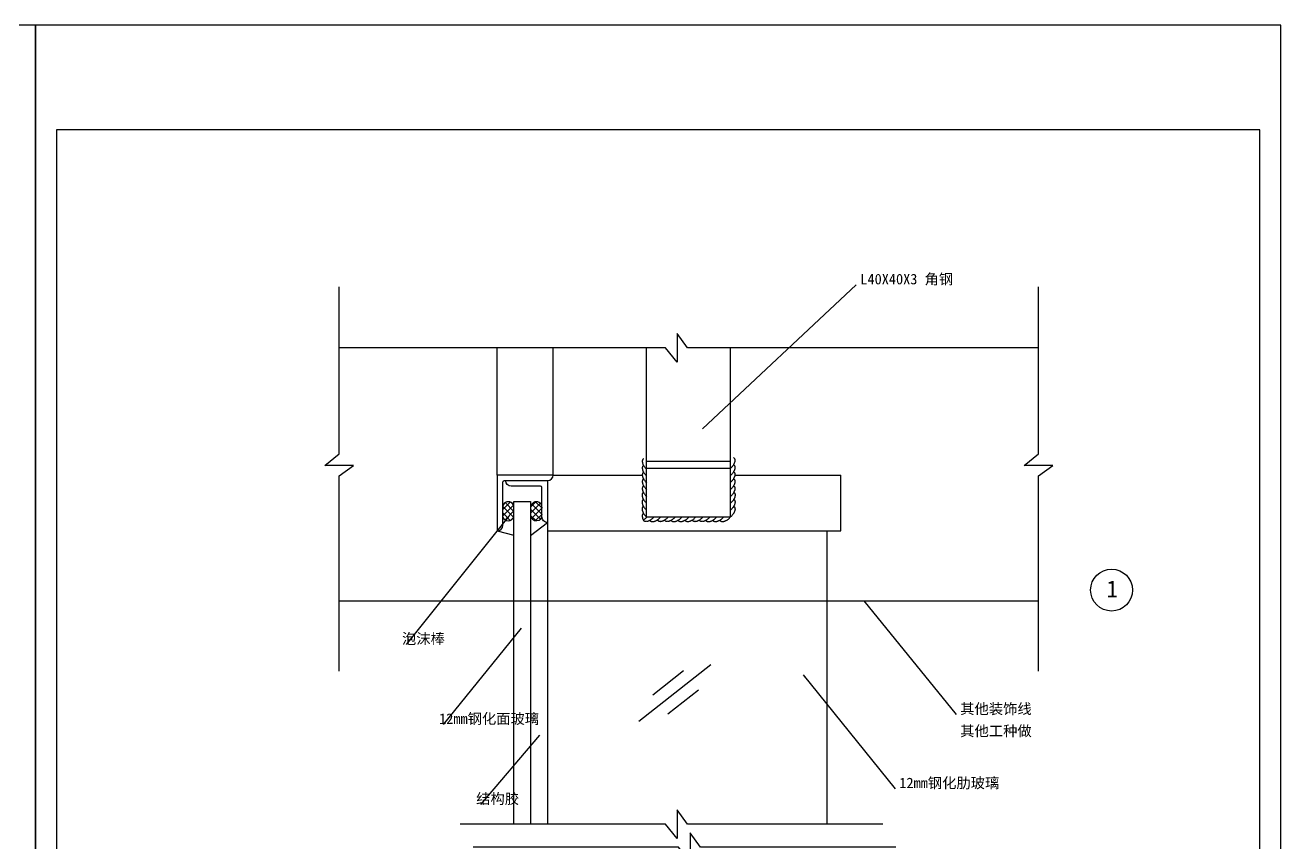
# Model space of a CAD drawing. Header units: metres. Extents: x 1403 to 3564, y 83 to 1684.
# Drawn here: x 2666 to 3564, y 1099 to 1684 of the extents above; entities that cross this region are included whole.
import ezdxf

# ---------------------------------------------------------------- set-up
doc = ezdxf.new("R2010")
doc.units = ezdxf.units.M
for name, color, linetype in [('2', 4, 'Continuous'), ('STAIR', 41, 'Continuous'), ('WINDOW', 61, 'Continuous'), ('填充', 2, 'Continuous'), ('标注', 3, 'Continuous')]:
    doc.layers.add(name, color=color, linetype=linetype)
doc.dimstyles.get("Standard").update_dxf_attribs({"dimtxt": 2.5, "dimasz": 2.5, "dimexe": 1.25, "dimexo": 0.625, "dimtad": 1, "dimcen": 2.5, "dimazin": 3, "dimtfac": 1, "dimtmove": 0, "dimatfit": 3})

msp = doc.modelspace()

# ---------------------------------------------------------------- hatches: boundary and pattern name
at = {"layer": 'STAIR'}
h = msp.add_hatch(dxfattribs=at)
h.set_pattern_fill('ANSI37')
h.paths.add_polyline_path([(3035.48, 1331.73, -0.72), (3027.26, 1332.21), (3027.26, 1338.52, -1), (3035.46, 1338.51, -0.01), (3035.46, 1338.43), (3035.48, 1338.43)])
h.paths.add_polyline_path([(3015.26, 1331.6, -0.66), (3007.26, 1331.73), (3007.26, 1338.8, -0.96), (3015.26, 1338.71)])
h = msp.add_hatch(dxfattribs=at)
h.set_pattern_fill('AR-SAND')
h.paths.add_polyline_path([(3003.37, 1321.66), (3015.26, 1318.6), (3015.26, 1331.6, -0.64), (3007.37, 1331.48), (3007.37, 1325.66, -0.41)])
h.paths.add_polyline_path([(3027.26, 1332.21), (3027.26, 1318.35), (3039.26, 1327.57), (3039.26, 1327.66, -0.39), (3035.37, 1331.49, -0.69)])
at = {"layer": '标注'}
h = msp.add_hatch(dxfattribs=at)
h.set_pattern_fill('DOTS', scale=60)
h.paths.add_polyline_path([(3039.26, 1327.57), (3027.26, 1318.35), (3027.26, 1271.66), (3039.26, 1271.66)])
h.paths.add_polyline_path([(3027.26, 1111.86), (3039.26, 1111.86), (3039.26, 1271.66), (3027.26, 1271.66)])

# ---------------------------------------------------------------- linework, layer by layer
msp.add_lwpolyline([(2673.05, 1683.55), (2673.05, 423.55), (3564.05, 423.55), (3564.05, 1683.55)], close=True)
for points in [[(3549.05, 1608.55), (2688.05, 1608.55), (2688.05, 438.55), (3549.05, 438.55), (3549.05, 1608.55)], [(2890.22, 1221.37), (2890.22, 1361.16), (2900.52, 1368.5), (2879.92, 1368.5), (2890.22, 1376.94), (2890.22, 1496.28)], [(3390.58, 1221.37), (3390.58, 1361.16), (3400.88, 1368.5), (3380.27, 1368.5), (3390.58, 1376.94), (3390.58, 1496.28)], [(3390.58, 1452.66), (3139.5, 1452.66), (3132.15, 1462.96), (3132.15, 1442.36), (3123.71, 1452.66), (2890.22, 1452.66)], [(3279.28, 1111.86), (3139.5, 1111.86), (3132.15, 1122.16), (3132.15, 1101.56), (3123.71, 1111.86), (2976.93, 1111.86)], [(3288.5, 1095.45), (3148.71, 1095.45), (3141.37, 1105.75), (3141.37, 1085.15), (3132.93, 1095.45), (2986.14, 1095.45)]]:
    msp.add_lwpolyline(points)
at = {"layer": '2'}
msp.add_line((2890.22, 1271.66), (3390.58, 1271.66), dxfattribs=at)
at = {"layer": 'STAIR'}
for p, q in [((3003.37, 1361.66), (3003.37, 1452.66)), ((3043.37, 1361.66), (3043.37, 1452.66)), ((3110.26, 1371.66), (3110.26, 1452.66)), ((3170.26, 1371.66), (3170.26, 1452.66)), ((3110.26, 1371.66), (3170.26, 1371.66)), ((3110.26, 1331.66), (3110.26, 1371.66)), ((3110.26, 1366.66), (3170.26, 1366.66)), ((3170.26, 1331.66), (3170.26, 1371.66)), ((3110.26, 1331.66), (3170.26, 1331.66)), ((3003.37, 1321.66), (3015.26, 1318.6)), ((3027.26, 1318.35), (3039.37, 1327.66))]:
    msp.add_line(p, q, dxfattribs=at)
for points in [[(3108.07, 1373.38), (3107.99, 1373.33), (3107.85, 1373.23), (3107.72, 1373.12), (3107.61, 1373.01), (3107.51, 1372.88), (3107.42, 1372.74), (3107.35, 1372.58), (3107.28, 1372.41), (3107.23, 1372.22), (3107.19, 1372.01), (3107.16, 1371.79), (3107.15, 1371.56), (3107.15, 1371.32), (3107.16, 1371.07), (3107.19, 1370.81), (3107.23, 1370.56), (3107.28, 1370.3), (3107.35, 1370.05), (3107.43, 1369.79), (3107.53, 1369.53), (3107.64, 1369.27), (3107.77, 1369.01), (3107.9, 1368.74), (3108.05, 1368.46), (3108.22, 1368.17), (3108.4, 1367.88), (3108.61, 1367.57), (3108.86, 1367.24), (3109.15, 1366.9), (3109.5, 1366.53), (3109.9, 1366.14), (3110.26, 1365.82)], [(3108.07, 1368.56), (3107.99, 1368.51), (3107.85, 1368.41), (3107.72, 1368.3), (3107.61, 1368.19), (3107.51, 1368.06), (3107.42, 1367.92), (3107.35, 1367.76), (3107.28, 1367.59), (3107.23, 1367.4), (3107.19, 1367.2), (3107.16, 1366.97), (3107.15, 1366.74), (3107.15, 1366.5), (3107.16, 1366.25), (3107.19, 1365.99), (3107.23, 1365.74), (3107.28, 1365.48), (3107.35, 1365.23), (3107.43, 1364.97), (3107.53, 1364.71), (3107.64, 1364.45), (3107.77, 1364.19), (3107.9, 1363.92), (3108.05, 1363.64), (3108.22, 1363.35), (3108.4, 1363.06), (3108.61, 1362.75), (3108.86, 1362.42), (3109.15, 1362.08), (3109.5, 1361.71), (3109.9, 1361.32), (3110.26, 1361)], [(3172.45, 1374.11), (3172.53, 1374.06), (3172.67, 1373.96), (3172.8, 1373.85), (3172.91, 1373.74), (3173.01, 1373.61), (3173.1, 1373.47), (3173.17, 1373.31), (3173.24, 1373.14), (3173.29, 1372.95), (3173.33, 1372.74), (3173.36, 1372.52), (3173.37, 1372.29), (3173.37, 1372.05), (3173.36, 1371.8), (3173.33, 1371.54), (3173.29, 1371.29), (3173.24, 1371.03), (3173.17, 1370.78), (3173.08, 1370.52), (3172.99, 1370.26), (3172.88, 1370), (3172.75, 1369.74), (3172.62, 1369.47), (3172.47, 1369.19), (3172.3, 1368.9), (3172.12, 1368.61), (3171.91, 1368.3), (3171.66, 1367.97), (3171.37, 1367.63), (3171.02, 1367.26), (3170.62, 1366.87), (3170.26, 1366.55)], [(3172.46, 1369.01), (3172.54, 1368.95), (3172.68, 1368.85), (3172.81, 1368.75), (3172.92, 1368.63), (3173.02, 1368.5), (3173.11, 1368.36), (3173.18, 1368.21), (3173.25, 1368.04), (3173.3, 1367.85), (3173.34, 1367.64), (3173.37, 1367.42), (3173.38, 1367.18), (3173.38, 1366.94), (3173.37, 1366.69), (3173.34, 1366.44), (3173.3, 1366.18), (3173.25, 1365.93), (3173.18, 1365.67), (3173.1, 1365.42), (3173, 1365.16), (3172.89, 1364.9), (3172.76, 1364.63), (3172.63, 1364.36), (3172.48, 1364.08), (3172.31, 1363.8), (3172.13, 1363.5), (3171.92, 1363.19), (3171.67, 1362.87), (3171.38, 1362.52), (3171.03, 1362.15), (3170.63, 1361.76), (3170.26, 1361.43)], [(3108.05, 1358.93), (3107.98, 1358.88), (3107.84, 1358.78), (3107.71, 1358.67), (3107.6, 1358.56), (3107.5, 1358.43), (3107.41, 1358.29), (3107.33, 1358.14), (3107.27, 1357.96), (3107.22, 1357.77), (3107.18, 1357.57), (3107.15, 1357.35), (3107.14, 1357.11), (3107.14, 1356.87), (3107.15, 1356.62), (3107.17, 1356.37), (3107.21, 1356.11), (3107.27, 1355.86), (3107.34, 1355.6), (3107.42, 1355.35), (3107.52, 1355.09), (3107.63, 1354.83), (3107.76, 1354.56), (3107.89, 1354.29), (3108.04, 1354.01), (3108.21, 1353.73), (3108.39, 1353.43), (3108.6, 1353.12), (3108.85, 1352.8), (3109.14, 1352.45), (3109.49, 1352.08), (3109.89, 1351.69), (3110.26, 1351.36)], [(3108.07, 1363.74), (3107.99, 1363.69), (3107.85, 1363.59), (3107.72, 1363.48), (3107.61, 1363.37), (3107.51, 1363.24), (3107.42, 1363.1), (3107.35, 1362.95), (3107.28, 1362.77), (3107.23, 1362.58), (3107.19, 1362.38), (3107.16, 1362.15), (3107.15, 1361.92), (3107.15, 1361.68), (3107.16, 1361.43), (3107.19, 1361.18), (3107.23, 1360.92), (3107.28, 1360.67), (3107.35, 1360.41), (3107.43, 1360.15), (3107.53, 1359.9), (3107.64, 1359.63), (3107.77, 1359.37), (3107.9, 1359.1), (3108.05, 1358.82), (3108.22, 1358.53), (3108.4, 1358.24), (3108.61, 1357.93), (3108.86, 1357.61), (3109.15, 1357.26), (3109.5, 1356.89), (3109.9, 1356.5), (3110.26, 1356.18)], [(3172.45, 1364.04), (3172.53, 1363.99), (3172.67, 1363.89), (3172.8, 1363.78), (3172.91, 1363.66), (3173.01, 1363.54), (3173.1, 1363.4), (3173.17, 1363.24), (3173.24, 1363.07), (3173.29, 1362.88), (3173.33, 1362.67), (3173.36, 1362.45), (3173.37, 1362.22), (3173.37, 1361.98), (3173.36, 1361.73), (3173.33, 1361.47), (3173.29, 1361.22), (3173.24, 1360.96), (3173.17, 1360.71), (3173.08, 1360.45), (3172.99, 1360.19), (3172.88, 1359.93), (3172.75, 1359.67), (3172.62, 1359.39), (3172.47, 1359.12), (3172.3, 1358.83), (3172.12, 1358.54), (3171.91, 1358.23), (3171.66, 1357.9), (3171.37, 1357.56), (3171.02, 1357.19), (3170.62, 1356.79), (3170.26, 1356.48)], [(3172.46, 1358.93), (3172.54, 1358.88), (3172.68, 1358.78), (3172.81, 1358.67), (3172.92, 1358.56), (3173.02, 1358.43), (3173.11, 1358.29), (3173.18, 1358.14), (3173.25, 1357.96), (3173.3, 1357.77), (3173.34, 1357.57), (3173.37, 1357.35), (3173.38, 1357.11), (3173.38, 1356.87), (3173.37, 1356.62), (3173.34, 1356.37), (3173.3, 1356.11), (3173.25, 1355.86), (3173.18, 1355.6), (3173.1, 1355.35), (3173, 1355.09), (3172.89, 1354.83), (3172.76, 1354.56), (3172.63, 1354.29), (3172.48, 1354.01), (3172.31, 1353.73), (3172.13, 1353.43), (3171.92, 1353.12), (3171.67, 1352.8), (3171.38, 1352.45), (3171.03, 1352.08), (3170.63, 1351.69), (3170.26, 1351.36)], [(3107.9, 1349.3), (3107.82, 1349.25), (3107.68, 1349.14), (3107.56, 1349.04), (3107.45, 1348.92), (3107.35, 1348.79), (3107.26, 1348.65), (3107.18, 1348.5), (3107.12, 1348.33), (3107.07, 1348.14), (3107.03, 1347.93), (3107, 1347.71), (3106.99, 1347.47), (3106.98, 1347.23), (3107, 1346.98), (3107.02, 1346.73), (3107.06, 1346.47), (3107.12, 1346.22), (3107.19, 1345.96), (3107.27, 1345.71), (3107.37, 1345.45), (3107.48, 1345.19), (3107.6, 1344.92), (3107.74, 1344.65), (3107.89, 1344.37), (3108.05, 1344.09), (3108.24, 1343.79), (3108.45, 1343.48), (3108.7, 1343.16), (3108.99, 1342.81), (3109.33, 1342.44), (3109.74, 1342.05), (3110.26, 1341.59)], [(3108.07, 1353.97), (3107.99, 1353.92), (3107.85, 1353.82), (3107.72, 1353.71), (3107.61, 1353.59), (3107.51, 1353.47), (3107.42, 1353.33), (3107.35, 1353.17), (3107.28, 1353), (3107.23, 1352.81), (3107.19, 1352.6), (3107.16, 1352.38), (3107.15, 1352.15), (3107.15, 1351.9), (3107.16, 1351.66), (3107.19, 1351.4), (3107.23, 1351.15), (3107.28, 1350.89), (3107.35, 1350.64), (3107.43, 1350.38), (3107.53, 1350.12), (3107.64, 1349.86), (3107.77, 1349.59), (3107.9, 1349.32), (3108.05, 1349.05), (3108.22, 1348.76), (3108.4, 1348.47), (3108.61, 1348.16), (3108.86, 1347.83), (3109.15, 1347.49), (3109.5, 1347.12), (3109.9, 1346.72), (3110.26, 1346.41)], [(3172.45, 1353.97), (3172.53, 1353.92), (3172.67, 1353.82), (3172.8, 1353.71), (3172.91, 1353.59), (3173.01, 1353.47), (3173.1, 1353.33), (3173.17, 1353.17), (3173.24, 1353), (3173.29, 1352.81), (3173.33, 1352.6), (3173.36, 1352.38), (3173.37, 1352.15), (3173.37, 1351.9), (3173.36, 1351.66), (3173.33, 1351.4), (3173.29, 1351.15), (3173.24, 1350.89), (3173.17, 1350.64), (3173.08, 1350.38), (3172.99, 1350.12), (3172.88, 1349.86), (3172.75, 1349.59), (3172.62, 1349.32), (3172.47, 1349.05), (3172.3, 1348.76), (3172.12, 1348.47), (3171.91, 1348.16), (3171.66, 1347.83), (3171.37, 1347.49), (3171.02, 1347.12), (3170.62, 1346.72), (3170.26, 1346.41)], [(3172.62, 1349.3), (3172.7, 1349.25), (3172.83, 1349.14), (3172.96, 1349.04), (3173.07, 1348.92), (3173.17, 1348.79), (3173.26, 1348.65), (3173.34, 1348.5), (3173.4, 1348.33), (3173.45, 1348.14), (3173.49, 1347.93), (3173.52, 1347.71), (3173.53, 1347.47), (3173.53, 1347.23), (3173.52, 1346.98), (3173.5, 1346.73), (3173.46, 1346.47), (3173.4, 1346.22), (3173.33, 1345.96), (3173.25, 1345.71), (3173.15, 1345.45), (3173.04, 1345.19), (3172.91, 1344.92), (3172.78, 1344.65), (3172.63, 1344.37), (3172.46, 1344.09), (3172.28, 1343.79), (3172.07, 1343.48), (3171.82, 1343.16), (3171.53, 1342.81), (3171.18, 1342.44), (3170.78, 1342.05), (3170.26, 1341.59)], [(3107.94, 1344.29), (3107.86, 1344.24), (3107.72, 1344.14), (3107.59, 1344.03), (3107.48, 1343.91), (3107.38, 1343.79), (3107.29, 1343.65), (3107.22, 1343.49), (3107.15, 1343.32), (3107.1, 1343.13), (3107.06, 1342.92), (3107.04, 1342.7), (3107.02, 1342.47), (3107.02, 1342.23), (3107.03, 1341.98), (3107.06, 1341.72), (3107.1, 1341.47), (3107.15, 1341.21), (3107.22, 1340.96), (3107.31, 1340.7), (3107.4, 1340.44), (3107.51, 1340.18), (3107.64, 1339.92), (3107.78, 1339.64), (3107.93, 1339.37), (3108.09, 1339.08), (3108.27, 1338.79), (3108.48, 1338.48), (3108.73, 1338.15), (3109.02, 1337.81), (3109.37, 1337.44), (3109.77, 1337.04), (3110.26, 1336.61)], [(3107.95, 1339.33), (3107.87, 1339.28), (3107.73, 1339.17), (3107.6, 1339.07), (3107.49, 1338.95), (3107.39, 1338.82), (3107.3, 1338.68), (3107.23, 1338.53), (3107.17, 1338.36), (3107.11, 1338.17), (3107.07, 1337.96), (3107.05, 1337.74), (3107.03, 1337.5), (3107.03, 1337.26), (3107.04, 1337.01), (3107.07, 1336.76), (3107.11, 1336.5), (3107.16, 1336.25), (3107.23, 1335.99), (3107.32, 1335.74), (3107.41, 1335.48), (3107.53, 1335.22), (3107.65, 1334.95), (3107.79, 1334.68), (3107.94, 1334.4), (3108.1, 1334.12), (3108.28, 1333.82), (3108.49, 1333.51), (3108.74, 1333.19), (3109.04, 1332.84), (3109.38, 1332.47), (3109.79, 1332.08), (3110.26, 1331.66)], [(3172.58, 1344.29), (3172.66, 1344.24), (3172.8, 1344.14), (3172.93, 1344.03), (3173.04, 1343.91), (3173.14, 1343.79), (3173.23, 1343.65), (3173.3, 1343.49), (3173.36, 1343.32), (3173.42, 1343.13), (3173.46, 1342.92), (3173.48, 1342.7), (3173.5, 1342.47), (3173.5, 1342.23), (3173.49, 1341.98), (3173.46, 1341.72), (3173.42, 1341.47), (3173.37, 1341.21), (3173.3, 1340.96), (3173.21, 1340.7), (3173.12, 1340.44), (3173, 1340.18), (3172.88, 1339.92), (3172.74, 1339.64), (3172.59, 1339.37), (3172.43, 1339.08), (3172.25, 1338.79), (3172.04, 1338.48), (3171.79, 1338.15), (3171.5, 1337.81), (3171.15, 1337.44), (3170.74, 1337.04), (3170.26, 1336.61)], [(3172.57, 1339.33), (3172.65, 1339.28), (3172.79, 1339.17), (3172.92, 1339.07), (3173.03, 1338.95), (3173.13, 1338.82), (3173.22, 1338.68), (3173.29, 1338.53), (3173.35, 1338.36), (3173.41, 1338.17), (3173.45, 1337.96), (3173.47, 1337.74), (3173.49, 1337.5), (3173.49, 1337.26), (3173.48, 1337.01), (3173.45, 1336.76), (3173.41, 1336.5), (3173.36, 1336.25), (3173.29, 1335.99), (3173.2, 1335.74), (3173.1, 1335.48), (3172.99, 1335.22), (3172.87, 1334.95), (3172.73, 1334.68), (3172.58, 1334.4), (3172.42, 1334.12), (3172.24, 1333.82), (3172.02, 1333.51), (3171.78, 1333.19), (3171.48, 1332.84), (3171.14, 1332.47), (3170.73, 1332.08), (3170.26, 1331.66)], [(3108.01, 1334.28), (3107.93, 1334.23), (3107.79, 1334.13), (3107.66, 1334.02), (3107.55, 1333.9), (3107.45, 1333.78), (3107.36, 1333.64), (3107.29, 1333.48), (3107.22, 1333.31), (3107.17, 1333.12), (3107.13, 1332.91), (3107.1, 1332.69), (3107.09, 1332.46), (3107.09, 1332.22), (3107.1, 1331.97), (3107.13, 1331.71), (3107.17, 1331.46), (3107.22, 1331.2), (3107.29, 1330.95), (3107.38, 1330.69), (3107.47, 1330.43), (3107.58, 1330.17), (3107.71, 1329.9), (3107.84, 1329.63), (3107.92, 1329.49)], [(3107.88, 1329.46), (3108.13, 1329.6), (3108.42, 1329.79), (3108.73, 1330), (3109.06, 1330.25), (3109.4, 1330.54), (3109.77, 1330.88), (3110.16, 1331.29), (3110.49, 1331.66)], [(3107.88, 1329.46), (3107.93, 1329.38), (3108.03, 1329.24), (3108.14, 1329.12), (3108.26, 1329.01), (3108.38, 1328.91), (3108.52, 1328.82), (3108.68, 1328.74), (3108.85, 1328.68), (3109.04, 1328.63), (3109.25, 1328.59), (3109.47, 1328.56), (3109.7, 1328.55), (3109.95, 1328.54), (3110.2, 1328.56), (3110.45, 1328.58), (3110.7, 1328.62), (3110.96, 1328.68), (3111.21, 1328.75), (3111.47, 1328.83), (3111.73, 1328.93), (3111.99, 1329.04), (3112.26, 1329.16), (3112.53, 1329.3), (3112.81, 1329.45), (3113.09, 1329.61), (3113.39, 1329.8), (3113.69, 1330.01), (3114.02, 1330.26), (3114.37, 1330.55), (3114.73, 1330.89), (3115.13, 1331.3), (3115.45, 1331.66)], [(3112.56, 1329.3), (3112.61, 1329.22), (3112.71, 1329.08), (3112.82, 1328.96), (3112.93, 1328.84), (3113.06, 1328.74), (3113.2, 1328.66), (3113.35, 1328.58), (3113.53, 1328.52), (3113.72, 1328.47), (3113.92, 1328.43), (3114.14, 1328.4), (3114.38, 1328.38), (3114.62, 1328.38), (3114.87, 1328.39), (3115.12, 1328.42), (3115.38, 1328.46), (3115.63, 1328.52), (3115.89, 1328.59), (3116.15, 1328.67), (3116.4, 1328.77), (3116.67, 1328.88), (3116.93, 1329), (3117.2, 1329.14), (3117.48, 1329.29), (3117.76, 1329.45), (3118.06, 1329.64), (3118.37, 1329.85), (3118.69, 1330.09), (3119.04, 1330.39), (3119.41, 1330.73), (3119.8, 1331.14), (3120.27, 1331.66)], [(3118.12, 1329.45), (3118.17, 1329.37), (3118.27, 1329.23), (3118.38, 1329.11), (3118.49, 1328.99), (3118.62, 1328.89), (3118.76, 1328.81), (3118.92, 1328.73), (3119.09, 1328.67), (3119.28, 1328.62), (3119.49, 1328.58), (3119.71, 1328.55), (3119.94, 1328.54), (3120.18, 1328.53), (3120.43, 1328.55), (3120.69, 1328.57), (3120.94, 1328.61), (3121.2, 1328.67), (3121.45, 1328.74), (3121.71, 1328.82), (3121.97, 1328.92), (3122.23, 1329.03), (3122.49, 1329.15), (3122.76, 1329.29), (3123.04, 1329.44), (3123.33, 1329.6), (3123.62, 1329.79), (3123.93, 1330), (3124.26, 1330.25), (3124.6, 1330.54), (3124.97, 1330.88), (3125.36, 1331.29), (3125.69, 1331.66)], [(3123.08, 1329.46), (3123.13, 1329.38), (3123.24, 1329.24), (3123.34, 1329.12), (3123.46, 1329.01), (3123.59, 1328.91), (3123.73, 1328.82), (3123.88, 1328.74), (3124.05, 1328.68), (3124.24, 1328.63), (3124.45, 1328.59), (3124.67, 1328.56), (3124.91, 1328.55), (3125.15, 1328.54), (3125.4, 1328.56), (3125.65, 1328.58), (3125.91, 1328.62), (3126.16, 1328.68), (3126.42, 1328.75), (3126.67, 1328.83), (3126.93, 1328.93), (3127.19, 1329.04), (3127.46, 1329.16), (3127.73, 1329.3), (3128.01, 1329.45), (3128.29, 1329.61), (3128.59, 1329.8), (3128.9, 1330.01), (3129.22, 1330.26), (3129.57, 1330.55), (3129.94, 1330.89), (3130.33, 1331.3), (3130.65, 1331.66)], [(3127.76, 1329.3), (3127.81, 1329.22), (3127.91, 1329.08), (3128.02, 1328.96), (3128.13, 1328.84), (3128.26, 1328.74), (3128.4, 1328.66), (3128.56, 1328.58), (3128.73, 1328.52), (3128.92, 1328.47), (3129.12, 1328.43), (3129.35, 1328.4), (3129.58, 1328.38), (3129.82, 1328.38), (3130.07, 1328.39), (3130.33, 1328.42), (3130.58, 1328.46), (3130.84, 1328.52), (3131.09, 1328.59), (3131.35, 1328.67), (3131.6, 1328.77), (3131.87, 1328.88), (3132.13, 1329), (3132.4, 1329.14), (3132.68, 1329.29), (3132.97, 1329.45), (3133.26, 1329.64), (3133.57, 1329.85), (3133.9, 1330.09), (3134.24, 1330.39), (3134.61, 1330.73), (3135, 1331.14), (3135.47, 1331.66)], [(3132.76, 1329.34), (3132.81, 1329.26), (3132.91, 1329.12), (3133.02, 1328.99), (3133.14, 1328.88), (3133.27, 1328.78), (3133.41, 1328.69), (3133.56, 1328.62), (3133.73, 1328.55), (3133.92, 1328.5), (3134.13, 1328.46), (3134.35, 1328.43), (3134.58, 1328.42), (3134.83, 1328.42), (3135.08, 1328.43), (3135.33, 1328.45), (3135.59, 1328.5), (3135.84, 1328.55), (3136.1, 1328.62), (3136.35, 1328.7), (3136.61, 1328.8), (3136.87, 1328.91), (3137.14, 1329.04), (3137.41, 1329.17), (3137.69, 1329.32), (3137.97, 1329.49), (3138.27, 1329.67), (3138.58, 1329.88), (3138.9, 1330.13), (3139.25, 1330.42), (3139.61, 1330.77), (3140.01, 1331.17), (3140.44, 1331.66)], [(3137.73, 1329.35), (3137.78, 1329.27), (3137.88, 1329.13), (3137.99, 1329), (3138.1, 1328.89), (3138.23, 1328.79), (3138.37, 1328.7), (3138.52, 1328.63), (3138.7, 1328.56), (3138.89, 1328.51), (3139.09, 1328.47), (3139.32, 1328.44), (3139.55, 1328.43), (3139.79, 1328.43), (3140.04, 1328.44), (3140.29, 1328.47), (3140.55, 1328.51), (3140.8, 1328.56), (3141.06, 1328.63), (3141.32, 1328.71), (3141.57, 1328.81), (3141.84, 1328.92), (3142.1, 1329.05), (3142.37, 1329.18), (3142.65, 1329.33), (3142.94, 1329.5), (3143.23, 1329.68), (3143.54, 1329.89), (3143.87, 1330.14), (3144.21, 1330.43), (3144.58, 1330.78), (3144.97, 1331.18), (3145.4, 1331.66)], [(3142.98, 1329.45), (3143.03, 1329.37), (3143.13, 1329.23), (3143.24, 1329.11), (3143.36, 1328.99), (3143.49, 1328.89), (3143.63, 1328.81), (3143.78, 1328.73), (3143.95, 1328.67), (3144.14, 1328.62), (3144.35, 1328.58), (3144.57, 1328.55), (3144.8, 1328.54), (3145.05, 1328.53), (3145.3, 1328.55), (3145.55, 1328.57), (3145.81, 1328.61), (3146.06, 1328.67), (3146.32, 1328.74), (3146.57, 1328.82), (3146.83, 1328.92), (3147.09, 1329.03), (3147.36, 1329.15), (3147.63, 1329.29), (3147.91, 1329.44), (3148.19, 1329.6), (3148.49, 1329.79), (3148.8, 1330), (3149.12, 1330.25), (3149.47, 1330.54), (3149.83, 1330.88), (3150.23, 1331.29), (3150.56, 1331.66)], [(3147.95, 1329.46), (3148, 1329.38), (3148.1, 1329.24), (3148.21, 1329.12), (3148.32, 1329.01), (3148.45, 1328.91), (3148.59, 1328.82), (3148.74, 1328.74), (3148.92, 1328.68), (3149.11, 1328.63), (3149.31, 1328.59), (3149.54, 1328.56), (3149.77, 1328.55), (3150.01, 1328.54), (3150.26, 1328.56), (3150.51, 1328.58), (3150.77, 1328.62), (3151.02, 1328.68), (3151.28, 1328.75), (3151.54, 1328.83), (3151.79, 1328.93), (3152.06, 1329.04), (3152.32, 1329.16), (3152.59, 1329.3), (3152.87, 1329.45), (3153.16, 1329.61), (3153.45, 1329.8), (3153.76, 1330.01), (3154.09, 1330.26), (3154.43, 1330.55), (3154.8, 1330.89), (3155.19, 1331.3), (3155.51, 1331.66)], [(3152.62, 1329.3), (3152.67, 1329.22), (3152.77, 1329.08), (3152.88, 1328.96), (3153, 1328.84), (3153.12, 1328.74), (3153.26, 1328.66), (3153.42, 1328.58), (3153.59, 1328.52), (3153.78, 1328.47), (3153.99, 1328.43), (3154.21, 1328.4), (3154.44, 1328.38), (3154.69, 1328.38), (3154.94, 1328.39), (3155.19, 1328.42), (3155.44, 1328.46), (3155.7, 1328.52), (3155.95, 1328.59), (3156.21, 1328.67), (3156.47, 1328.77), (3156.73, 1328.88), (3157, 1329), (3157.27, 1329.14), (3157.54, 1329.29), (3157.83, 1329.45), (3158.12, 1329.64), (3158.43, 1329.85), (3158.76, 1330.09), (3159.1, 1330.39), (3159.47, 1330.73), (3159.87, 1331.14), (3160.33, 1331.66)], [(3157.63, 1329.34), (3157.68, 1329.26), (3157.78, 1329.12), (3157.89, 1328.99), (3158, 1328.88), (3158.13, 1328.78), (3158.27, 1328.69), (3158.42, 1328.62), (3158.6, 1328.55), (3158.79, 1328.5), (3158.99, 1328.46), (3159.22, 1328.43), (3159.45, 1328.42), (3159.69, 1328.42), (3159.94, 1328.43), (3160.19, 1328.45), (3160.45, 1328.5), (3160.7, 1328.55), (3160.96, 1328.62), (3161.22, 1328.7), (3161.47, 1328.8), (3161.74, 1328.91), (3162, 1329.04), (3162.27, 1329.17), (3162.55, 1329.32), (3162.83, 1329.49), (3163.13, 1329.67), (3163.44, 1329.88), (3163.76, 1330.13), (3164.11, 1330.42), (3164.48, 1330.77), (3164.87, 1331.17), (3165.3, 1331.66)], [(3162.59, 1329.35), (3162.64, 1329.27), (3162.74, 1329.13), (3162.85, 1329), (3162.97, 1328.89), (3163.09, 1328.79), (3163.23, 1328.7), (3163.39, 1328.63), (3163.56, 1328.56), (3163.75, 1328.51), (3163.96, 1328.47), (3164.18, 1328.44), (3164.41, 1328.43), (3164.66, 1328.43), (3164.9, 1328.44), (3165.16, 1328.47), (3165.41, 1328.51), (3165.67, 1328.56), (3165.92, 1328.63), (3166.18, 1328.71), (3166.44, 1328.81), (3166.7, 1328.92), (3166.97, 1329.05), (3167.24, 1329.18), (3167.51, 1329.33), (3167.8, 1329.5), (3168.09, 1329.68), (3168.4, 1329.89), (3168.73, 1330.14), (3169.07, 1330.43), (3169.44, 1330.78), (3169.84, 1331.18), (3170.26, 1331.66)]]:
    msp.add_lwpolyline(points, dxfattribs=at)
for points in [[(3039.37, 1357.66, 0.41), (3043.37, 1361.66), (3003.37, 1361.66), (3003.37, 1321.66, 0.41), (3007.37, 1325.66), (3007.37, 1356.66, -0.41), (3008.37, 1357.66)], [(3013.37, 1353.66, -0.41), (3009.37, 1357.66), (3039.37, 1357.66), (3039.37, 1327.66, -0.41), (3035.37, 1331.66), (3035.37, 1352.66, 0.41), (3034.37, 1353.66)]]:
    msp.add_lwpolyline(points, format="xyb", close=True, dxfattribs=at)
for centre, radius, start, end in [((3011.26, 1338.6), 4, 357.21, 182.79), ((3031.36, 1338.51), 4.1, 358.85, 179.94), ((3011.29, 1333.37), 4.35, 202.18, 335.95), ((3031.45, 1333.37), 4.35, 164.52, 337.82)]:
    msp.add_arc(centre, radius, start, end, dxfattribs=at)
at = {"layer": 'WINDOW'}
msp.add_line((3039.26, 1342.66), (3039.26, 1111.86), dxfattribs=at)
msp.add_lwpolyline([(3015.26, 1111.86), (3015.26, 1342.66), (3027.26, 1342.66), (3027.26, 1111.86)], dxfattribs=at)
at = {"layer": '填充'}
for p, q in [((3043.37, 1361.66), (3107.15, 1361.66)), ((3173.35, 1361.66), (3249.26, 1361.66)), ((3249.26, 1321.66), (3249.26, 1361.66)), ((3039.48, 1321.66), (3249.26, 1321.66)), ((3239.26, 1321.66), (3239.26, 1111.86))]:
    msp.add_line(p, q, dxfattribs=at)
msp.add_circle((3442.92, 1279.38), 15, dxfattribs=at)
at = {"layer": '标注'}
for p, q in [((3104.7, 1185.66), (3156.12, 1226.23)), ((3114.63, 1204.43), (3136.57, 1221.74)), ((3125.45, 1190.71), (3147.39, 1208.02))]:
    msp.add_line(p, q, dxfattribs=at)
msp.add_lwpolyline([(1413.05, 792.55), (2673.05, 792.55), (2673.05, 1683.55), (1413.05, 1683.55)], close=True, dxfattribs=at)

# ---------------------------------------------------------------- texts
msp.add_text('1', height=12).set_placement((3439.27, 1274.21))
at = {"layer": '标注', "char_height": 7.5, "attachment_point": 1}
for s, insert in [('{\\f宋体|b0|i0|c134|p2;L40X40X3 角钢}', (3263.17, 1505.6)), ('{\\f宋体|b0|i0|c134|p2;泡沫棒}', (2935.21, 1248.37)), ('{\\f宋体|b0|i0|c134|p2;其他装饰线}', (3334.61, 1198.18)), ('{\\f宋体|b0|i0|c134|p2;12mm钢化面玻璃}', (2961.76, 1191.11)), ('{\\f宋体|b0|i0|c134|p2;其他工种做}', (3334.61, 1182.35)), ('{\\f宋体|b0|i0|c134|p2;12mm钢化肋玻璃}', (3291.05, 1145.16)), ('{\\f宋体|b0|i0|c134|p2;结构胶}', (2988.31, 1133.9))]:
    msp.add_mtext(s, dxfattribs=dict(at, insert=insert))

# ---------------------------------------------------------------- leaders
at = {"layer": '标注'}
for points in [[(3150.2, 1394.73), (3260.17, 1497.68)], [(3011.7, 1332.34), (2938.21, 1240.43)], [(3265.7, 1271.66), (3331.61, 1190.24)], [(3020.42, 1252.03), (2964.76, 1183.2)], [(3222.14, 1218.64), (3288.05, 1137.22)], [(3033.53, 1175.5), (2991.31, 1125.96)]]:
    msp.add_leader(points, dimstyle='Standard', dxfattribs=at)

doc.saveas('drawing.dxf')
